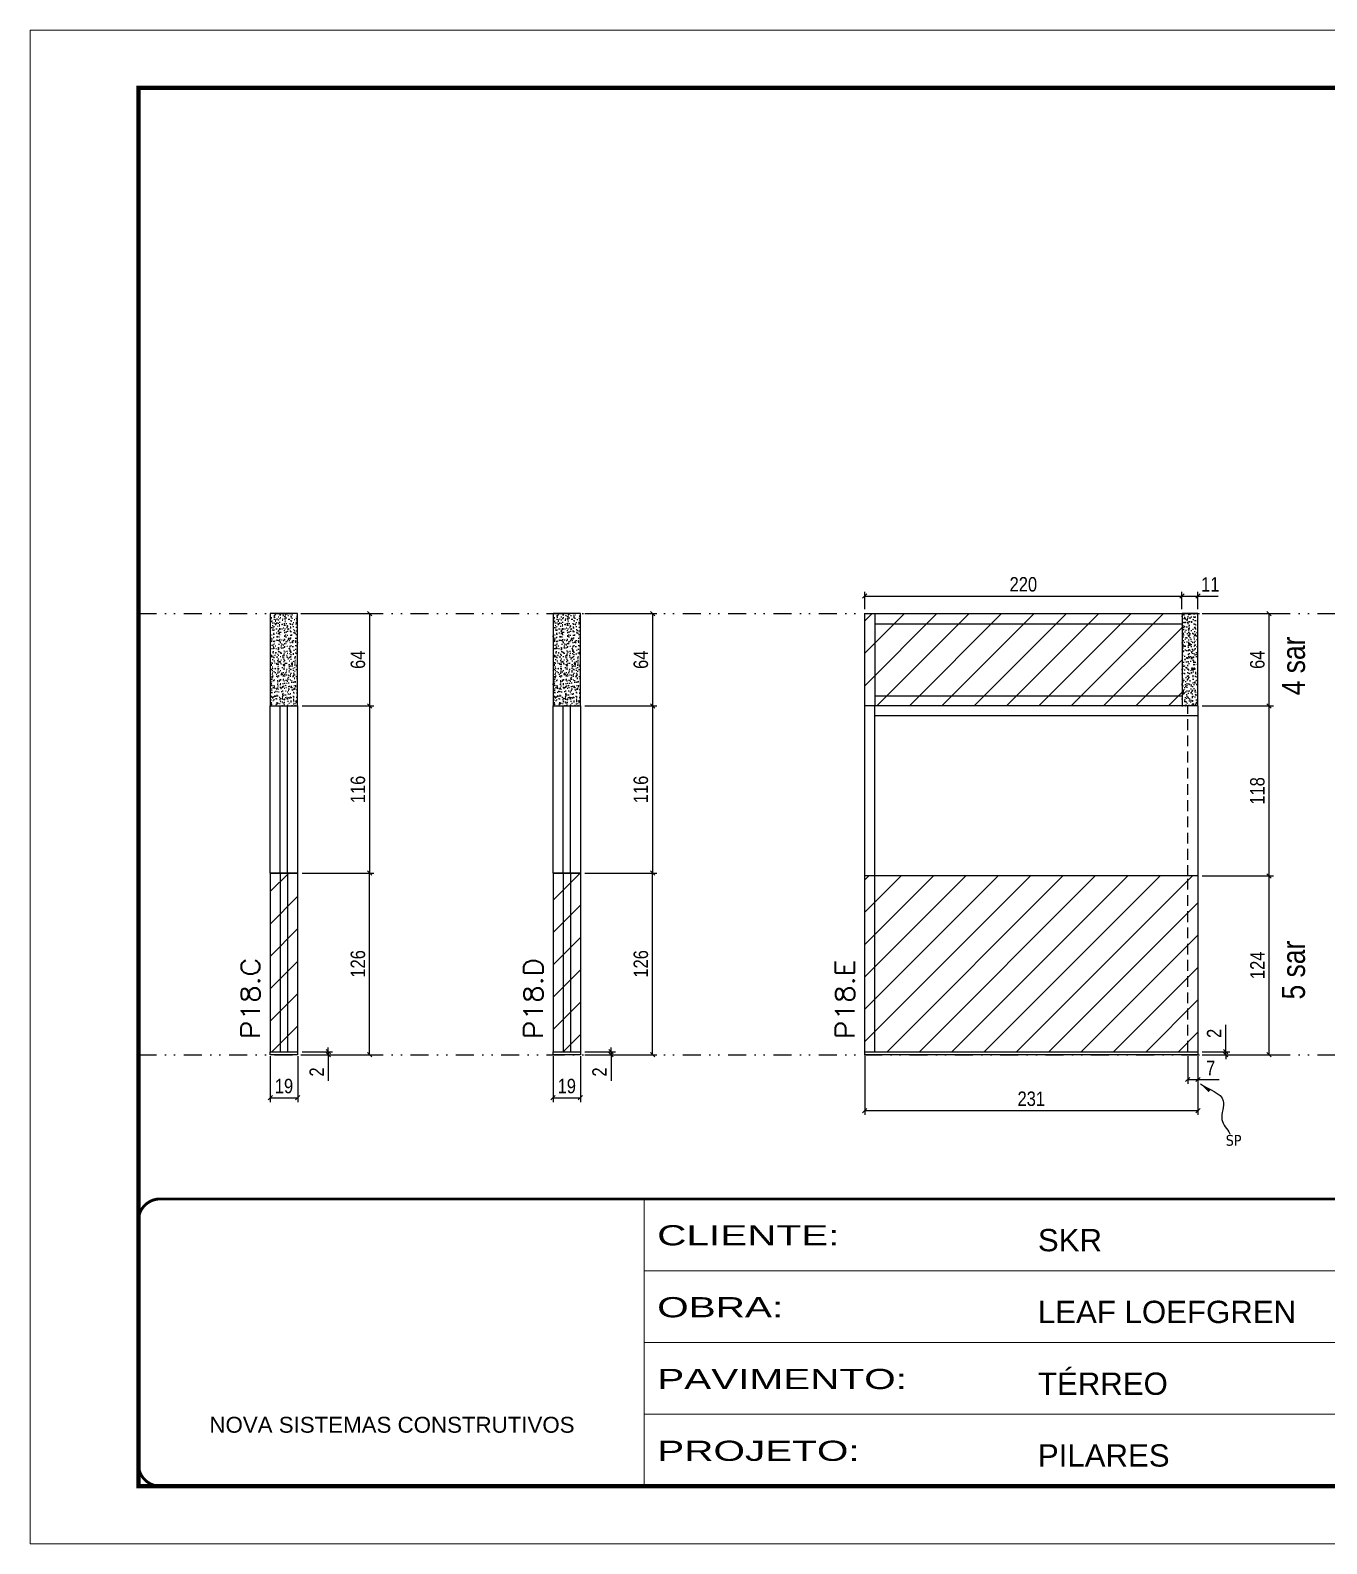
# Model space of a CAD drawing. Extents: x 14400 to 27878, y -21631 to 6985.
# Drawn here: x 19168 to 20067, y -3254 to -2204 of the extents above; entities that cross this region are included whole.
import ezdxf

# ---------------------------------------------------------------- set-up
doc = ezdxf.new("R2010")
doc.units = 0
for name, pattern in [('CONTINUO', [0]), ('DASHED', [0.75, 0.5, -0.25]), ('DIVIDE2', [0.625, 0.25, -0.125, 0, -0.125, 0, -0.125]), ('HIDDEN', [0.375, 0.25, -0.125])]:
    doc.linetypes.add(name, pattern=pattern)
for name, color, linetype in [('COTA', 241, 'Continuous'), ('NOMENCLATURA', 7, 'Continuous'), ('Nível', 160, 'Continuous'), ('Painéis', 200, 'Continuous'), ('SARR_2.2x7', 40, 'Continuous'), ('Sarrafo de Pressão', 42, 'HIDDEN'), ('texto', 7, 'Continuous')]:
    doc.layers.add(name, color=color, linetype=linetype)
for name, color, linetype, lineweight in [('Folhas', 255, 'Continuous', 9), ('Hachura', 251, 'Continuous', 9), ('SARRAFO DE PRESSAO', 251, 'DASHED', 9), ('Texto Seção', 7, 'Continuous', 15)]:
    doc.layers.add(name, color=color, linetype=linetype, lineweight=lineweight)
doc.styles.add('ARIAL', font='arial.ttf')
doc.styles.add('ARIAL_NARROW', font='ARIALN.TTF', dxfattribs={"height": 0.2})
doc.styles.add('COTA TECNICA', font='techl___.ttf', dxfattribs={"height": 10})
doc.styles.add('COTA TECNICA-50', font='techl___.ttf', dxfattribs={"height": 10})
doc.styles.add('REGUA-120', font='ROMANS.shx', dxfattribs={"height": 15})
doc.styles.get("Standard").update_dxf_attribs({"font": 'arial.ttf'})
doc.styles.add('Tecnologia', font='')
doc.styles.get('Tecnologia').set_extended_font_data('Forgotten Futurist')
doc.dimstyles.new('COTA PAINEL-50', dxfattribs={"dimtxt": 10, "dimasz": 3, "dimexe": 3, "dimexo": 3, "dimgap": 3, "dimtad": 1, "dimdec": 1, "dimzin": 12, "dimdsep": 46, "dimtxsty": 'COTA TECNICA-50', "dimblk1": 'OBLIQUE', "dimblk2": 'OBLIQUE', "dimsah": 1, "dimcen": 0.9, "dimclrd": 4, "dimclre": 4, "dimclrt": 240, "dimadec": 1, "dimazin": 3, "dimtfac": 1, "dimtdec": 1, "dimtmove": 0, "dimatfit": 3, "dimfxl": 1, "dimtolj": 1, "dimtzin": 12, "dimarcsym": 0})
doc.dimstyles.new('PAINEL', dxfattribs={"dimtxt": 10, "dimasz": 3, "dimexe": 3, "dimexo": 3, "dimgap": 3, "dimtad": 1, "dimdec": 1, "dimzin": 12, "dimdsep": 46, "dimtxsty": 'COTA TECNICA', "dimblk1": 'OBLIQUE', "dimblk2": 'OBLIQUE', "dimsah": 1, "dimcen": 0.9, "dimclrd": 4, "dimclre": 4, "dimclrt": 240, "dimadec": 1, "dimazin": 3, "dimtfac": 1, "dimtdec": 1, "dimtmove": 0, "dimatfit": 3, "dimfxl": 1, "dimtolj": 1, "dimtzin": 12, "dimarcsym": 0})
doc.dimstyles.get("Standard").update_dxf_attribs({"dimtxt": 0.18, "dimasz": 0.18, "dimexe": 0.18, "dimexo": 0.0625, "dimgap": 0.09, "dimtad": 0, "dimtih": 1, "dimtoh": 1, "dimdec": 4, "dimzin": 0, "dimdsep": 46, "dimtxsty": 'Standard', "dimcen": 0.09, "dimadec": 0, "dimazin": 0, "dimtfac": 1, "dimtdec": 4, "dimtofl": 0, "dimtmove": 0, "dimatfit": 3, "dimfxl": 1, "dimtolj": 1, "dimtzin": 0, "dimarcsym": 0})

# ---------------------------------------------------------------- blocks, each defined once
blk = doc.blocks.new('9999999999')
at = {"color": 30, "linetype": 'CONTINUO'}
for p, q in [((98564.6, 34230.2), (98564.6, 34429.4)), ((98564.6, 34379.6), (99584, 34379.6)), ((98564.6, 34329.8), (99488, 34329.8)), ((98564.6, 34280), (99488, 34280))]:
    blk.add_line(p, q, dxfattribs=at)
at = {"color": 30, "linetype": 'CONTINUO', "const_width": 2}
blk.add_lwpolyline([(99584, 34230.2), (99584, 34414.4, 0.414214), (99569, 34429.4), (98229, 34429.4, 0.414214), (98214, 34414.4), (98214, 34245.2, 0.414214), (98229, 34230.2), (99584, 34230.2)], format="xyb", dxfattribs=at)
at = {"layer": 'Folhas'}
blk.add_lwpolyline([(98139, 34190.2), (99624, 34190.2), (99624, 35240.2), (98139, 35240.2)], close=True, dxfattribs=at)
at = {"layer": 'Folhas', "color": 30, "const_width": 3}
blk.add_lwpolyline([(98214, 34230.2), (99584, 34230.2), (99584, 35200.2), (98214, 35200.2)], close=True, dxfattribs=at)
at = {"color": 7, "linetype": 'Continuous', "ltscale": 5, "style": 'ARIAL'}
for s, height, p in [('SKR', 15.48, (98837.7, 34393.1)), ('LEAF LOEFGREN', 15.483, (98837.7, 34343.3)), ('TÉRREO', 15.48, (98837.7, 34293.5)), ('NOVA SISTEMAS CONSTRUTIVOS', 11.059, (98263.2, 34267.2)), ('PILARES', 15.48, (98837.7, 34243.7))]:
    blk.add_text(s, height=height, dxfattribs=at).set_placement(p)
at = {"layer": 'Folhas', "color": 7, "style": 'Tecnologia', "width": 1.5}
for s, p in [('CLIENTE:', (98573.7, 34397.2)), ('OBRA:', (98573.7, 34347.3)), ('PAVIMENTO:', (98573.7, 34297.5)), ('PROJETO:', (98573.7, 34247.7))]:
    blk.add_text(s, height=14, dxfattribs=at).set_placement(p)
blk = doc.blocks.new('_Oblique')
at = {"color": 0, "linetype": 'ByBlock', "lineweight": -2}
blk.add_line((-0.5, -0.5), (0.5, 0.5), dxfattribs=at)
blk = doc.blocks.new('*D1240')
at = {"layer": 'COTA', "color": 4, "lineweight": -2, "transparency": 16777216}
for p, q in [((19747.1, -2915.6), (19747.1, -2956.4)), ((19978.1, -2915.6), (19978.1, -2956.4)), ((19747.1, -2953.4), (19978.1, -2953.4))]:
    blk.add_line(p, q, dxfattribs=at)
at = {"layer": 'Defpoints', "color": 0, "transparency": 16777216}
for p in [(19747.1, -2912.6), (19978.1, -2912.6), (19978.1, -2953.4)]:
    blk.add_point(p, dxfattribs=at)
at = {"layer": 'COTA', "color": 4, "lineweight": -2, "transparency": 16777216, "xscale": 3, "yscale": 3, "zscale": 3, "rotation": 180}
blk.add_blockref('_Oblique', (19747.1, -2953.4), dxfattribs=at)
at = {"layer": 'COTA', "color": 4, "lineweight": -2, "transparency": 16777216, "xscale": 3, "yscale": 3, "zscale": 3}
blk.add_blockref('_Oblique', (19978.1, -2953.4), dxfattribs=at)
at = {"layer": 'COTA', "color": 240, "transparency": 16777216, "insert": (19862.6, -2945.2), "char_height": 10, "attachment_point": 5, "style": 'COTA TECNICA'}
blk.add_mtext('\\A1;231', dxfattribs=at)
blk = doc.blocks.new('*D1241')
at = {"layer": 'COTA', "color": 4, "lineweight": -2, "transparency": 16777216}
for p, q in [((19971.1, -2915.6), (19971.1, -2934.8)), ((19978.1, -2917.6), (19978.1, -2934.8)), ((19971.1, -2931.8), (19978.1, -2931.8)), ((19978.1, -2931.8), (19992.9, -2931.8))]:
    blk.add_line(p, q, dxfattribs=at)
at = {"layer": 'Defpoints', "color": 0, "transparency": 16777216}
for p in [(19971.1, -2912.6), (19978.1, -2914.6), (19978.1, -2931.8)]:
    blk.add_point(p, dxfattribs=at)
at = {"layer": 'COTA', "color": 4, "lineweight": -2, "transparency": 16777216, "xscale": 3, "yscale": 3, "zscale": 3, "rotation": 180}
blk.add_blockref('_Oblique', (19971.1, -2931.8), dxfattribs=at)
at = {"layer": 'COTA', "color": 4, "lineweight": -2, "transparency": 16777216, "xscale": 3, "yscale": 3, "zscale": 3}
blk.add_blockref('_Oblique', (19978.1, -2931.8), dxfattribs=at)
at = {"layer": 'COTA', "color": 240, "transparency": 16777216, "insert": (19987, -2923.8), "char_height": 10, "attachment_point": 5, "style": 'COTA TECNICA-50'}
blk.add_mtext('\\A1;7', dxfattribs=at)
blk = doc.blocks.new('*D1242')
at = {"layer": 'COTA', "color": 4, "lineweight": -2, "transparency": 16777216}
for p, q in [((19997.4, -2912.6), (19997.4, -2893.8)), ((19981.1, -2912.6), (20000.4, -2912.6)), ((19981.1, -2914.6), (20000.4, -2914.6)), ((19997.4, -2914.6), (19997.4, -2912.6)), ((19997.4, -2914.6), (19997.4, -2917.6))]:
    blk.add_line(p, q, dxfattribs=at)
at = {"layer": 'Defpoints', "color": 0, "transparency": 16777216}
for p in [(19978.1, -2912.6), (19978.1, -2914.6), (19997.4, -2914.6)]:
    blk.add_point(p, dxfattribs=at)
at = {"layer": 'COTA', "color": 4, "lineweight": -2, "transparency": 16777216, "xscale": 3, "yscale": 3, "zscale": 3}
for p, rotation in [((19997.4, -2912.6), 270), ((19997.4, -2914.6), 90)]:
    blk.add_blockref('_Oblique', p, dxfattribs=dict(at, rotation=rotation))
at = {"layer": 'COTA', "color": 240, "transparency": 16777216, "insert": (19989.4, -2899.8), "char_height": 10, "attachment_point": 5, "rotation": 90, "style": 'COTA TECNICA-50'}
blk.add_mtext('\\A1;2', dxfattribs=at)
blk = doc.blocks.new('*D1262')
at = {"layer": 'COTA', "color": 4, "lineweight": -2, "transparency": 16777216}
for p, q in [((19981.1, -2790.6), (20030.5, -2790.6)), ((20027.5, -2914.6), (20027.5, -2790.6)), ((19981.1, -2914.6), (20030.5, -2914.6))]:
    blk.add_line(p, q, dxfattribs=at)
at = {"layer": 'Defpoints', "color": 0, "transparency": 16777216}
for p in [(19978.1, -2790.6), (20027.5, -2790.6), (19978.1, -2914.6)]:
    blk.add_point(p, dxfattribs=at)
at = {"layer": 'COTA', "color": 4, "lineweight": -2, "transparency": 16777216, "xscale": 3, "yscale": 3, "zscale": 3}
for p, rotation in [((20027.5, -2790.6), 90), ((20027.5, -2914.6), 270)]:
    blk.add_blockref('_Oblique', p, dxfattribs=dict(at, rotation=rotation))
at = {"layer": 'COTA', "color": 240, "transparency": 16777216, "insert": (20019.4, -2852.6), "char_height": 10, "attachment_point": 5, "rotation": 90, "style": 'COTA TECNICA'}
blk.add_mtext('\\A1;124', dxfattribs=at)
blk = doc.blocks.new('*D1243')
at = {"layer": 'COTA', "color": 4, "lineweight": -2, "transparency": 16777216}
for p, q in [((19531, -2915.6), (19531, -2947.5)), ((19550, -2915.6), (19550, -2947.5)), ((19531, -2944.5), (19550, -2944.5))]:
    blk.add_line(p, q, dxfattribs=at)
at = {"layer": 'Defpoints', "color": 0, "transparency": 16777216}
for p in [(19531, -2912.6), (19550, -2912.6), (19550, -2944.5)]:
    blk.add_point(p, dxfattribs=at)
at = {"layer": 'COTA', "color": 4, "lineweight": -2, "transparency": 16777216, "xscale": 3, "yscale": 3, "zscale": 3, "rotation": 180}
blk.add_blockref('_Oblique', (19531, -2944.5), dxfattribs=at)
at = {"layer": 'COTA', "color": 4, "lineweight": -2, "transparency": 16777216, "xscale": 3, "yscale": 3, "zscale": 3}
blk.add_blockref('_Oblique', (19550, -2944.5), dxfattribs=at)
at = {"layer": 'COTA', "color": 240, "transparency": 16777216, "insert": (19540.5, -2936.4), "char_height": 10, "attachment_point": 5, "style": 'COTA TECNICA'}
blk.add_mtext('\\A1;19', dxfattribs=at)
blk = doc.blocks.new('*D1244')
at = {"layer": 'COTA', "color": 4, "lineweight": -2, "transparency": 16777216}
for p, q in [((19553, -2912.6), (19574.2, -2912.6)), ((19553, -2914.6), (19574.2, -2914.6)), ((19571.2, -2912.6), (19571.2, -2909.6)), ((19571.2, -2912.6), (19571.2, -2914.6)), ((19571.2, -2914.6), (19571.2, -2932.7))]:
    blk.add_line(p, q, dxfattribs=at)
at = {"layer": 'Defpoints', "color": 0, "transparency": 16777216}
for p in [(19550, -2912.6), (19550, -2914.6), (19571.2, -2912.6)]:
    blk.add_point(p, dxfattribs=at)
at = {"layer": 'COTA', "color": 4, "lineweight": -2, "transparency": 16777216, "xscale": 3, "yscale": 3, "zscale": 3}
for p, rotation in [((19571.2, -2912.6), 270), ((19571.2, -2914.6), 90)]:
    blk.add_blockref('_Oblique', p, dxfattribs=dict(at, rotation=rotation))
at = {"layer": 'COTA', "color": 240, "transparency": 16777216, "insert": (19563.2, -2926.6), "char_height": 10, "attachment_point": 5, "rotation": 90, "style": 'COTA TECNICA-50'}
blk.add_mtext('\\A1;2', dxfattribs=at)
blk = doc.blocks.new('*D1263')
at = {"layer": 'COTA', "color": 4, "linetype": 'ByBlock', "lineweight": -2, "transparency": 16777216}
for p, q in [((19553, -2608.6), (19603, -2608.6)), ((19600, -2608.6), (19600, -2672.6)), ((19553, -2672.6), (19603, -2672.6))]:
    blk.add_line(p, q, dxfattribs=at)
at = {"layer": 'Defpoints', "color": 0, "linetype": 'ByBlock', "transparency": 16777216}
for p in [(19550, -2608.6), (19550, -2672.6), (19600, -2672.6)]:
    blk.add_point(p, dxfattribs=at)
at = {"layer": 'COTA', "color": 4, "linetype": 'ByBlock', "lineweight": -2, "transparency": 16777216, "xscale": 3, "yscale": 3, "zscale": 3}
for p, rotation in [((19600, -2608.6), 90), ((19600, -2672.6), 270)]:
    blk.add_blockref('_Oblique', p, dxfattribs=dict(at, rotation=rotation))
at = {"layer": 'COTA', "color": 240, "linetype": 'ByBlock', "transparency": 16777216, "insert": (19591.9, -2640.6), "char_height": 10, "attachment_point": 5, "rotation": 90, "style": 'COTA TECNICA'}
blk.add_mtext('\\A1;64', dxfattribs=at)
blk = doc.blocks.new('*D1245')
at = {"layer": 'COTA', "color": 4, "lineweight": -2, "transparency": 16777216}
for p, q in [((19553, -2788.6), (19603, -2788.6)), ((19600, -2914.6), (19600, -2788.6)), ((19553, -2914.6), (19603, -2914.6))]:
    blk.add_line(p, q, dxfattribs=at)
at = {"layer": 'Defpoints', "color": 0, "transparency": 16777216}
for p in [(19550, -2788.6), (19600, -2788.6), (19550, -2914.6)]:
    blk.add_point(p, dxfattribs=at)
at = {"layer": 'COTA', "color": 4, "lineweight": -2, "transparency": 16777216, "xscale": 3, "yscale": 3, "zscale": 3}
for p, rotation in [((19600, -2788.6), 90), ((19600, -2914.6), 270)]:
    blk.add_blockref('_Oblique', p, dxfattribs=dict(at, rotation=rotation))
at = {"layer": 'COTA', "color": 240, "transparency": 16777216, "insert": (19591.9, -2851.6), "char_height": 10, "attachment_point": 5, "rotation": 90, "style": 'COTA TECNICA-50'}
blk.add_mtext('\\A1;126', dxfattribs=at)
blk = doc.blocks.new('*D1246')
at = {"layer": 'COTA', "color": 4, "lineweight": -2, "transparency": 16777216}
for p, q in [((19334.9, -2915.6), (19334.9, -2947.5)), ((19353.9, -2915.6), (19353.9, -2947.5)), ((19334.9, -2944.5), (19353.9, -2944.5))]:
    blk.add_line(p, q, dxfattribs=at)
at = {"layer": 'Defpoints', "color": 0, "transparency": 16777216}
for p in [(19334.9, -2912.6), (19353.9, -2912.6), (19353.9, -2944.5)]:
    blk.add_point(p, dxfattribs=at)
at = {"layer": 'COTA', "color": 4, "lineweight": -2, "transparency": 16777216, "xscale": 3, "yscale": 3, "zscale": 3, "rotation": 180}
blk.add_blockref('_Oblique', (19334.9, -2944.5), dxfattribs=at)
at = {"layer": 'COTA', "color": 4, "lineweight": -2, "transparency": 16777216, "xscale": 3, "yscale": 3, "zscale": 3}
blk.add_blockref('_Oblique', (19353.9, -2944.5), dxfattribs=at)
at = {"layer": 'COTA', "color": 240, "transparency": 16777216, "insert": (19344.4, -2936.4), "char_height": 10, "attachment_point": 5, "style": 'COTA TECNICA'}
blk.add_mtext('\\A1;19', dxfattribs=at)
blk = doc.blocks.new('*D1247')
at = {"layer": 'COTA', "color": 4, "lineweight": -2, "transparency": 16777216}
for p, q in [((19356.9, -2912.6), (19378.1, -2912.6)), ((19356.9, -2914.6), (19378.1, -2914.6)), ((19375.1, -2912.6), (19375.1, -2909.6)), ((19375.1, -2912.6), (19375.1, -2914.6)), ((19375.1, -2914.6), (19375.1, -2932.7))]:
    blk.add_line(p, q, dxfattribs=at)
at = {"layer": 'Defpoints', "color": 0, "transparency": 16777216}
for p in [(19353.9, -2912.6), (19353.9, -2914.6), (19375.1, -2912.6)]:
    blk.add_point(p, dxfattribs=at)
at = {"layer": 'COTA', "color": 4, "lineweight": -2, "transparency": 16777216, "xscale": 3, "yscale": 3, "zscale": 3}
for p, rotation in [((19375.1, -2912.6), 270), ((19375.1, -2914.6), 90)]:
    blk.add_blockref('_Oblique', p, dxfattribs=dict(at, rotation=rotation))
at = {"layer": 'COTA', "color": 240, "transparency": 16777216, "insert": (19367.1, -2926.6), "char_height": 10, "attachment_point": 5, "rotation": 90, "style": 'COTA TECNICA-50'}
blk.add_mtext('\\A1;2', dxfattribs=at)
blk = doc.blocks.new('*D1248')
at = {"layer": 'COTA', "color": 4, "lineweight": -2, "transparency": 16777216}
for p, q in [((19356.9, -2788.6), (19406.8, -2788.6)), ((19403.8, -2914.6), (19403.8, -2788.6)), ((19356.9, -2914.6), (19406.8, -2914.6))]:
    blk.add_line(p, q, dxfattribs=at)
at = {"layer": 'Defpoints', "color": 0, "transparency": 16777216}
for p in [(19353.9, -2788.6), (19403.8, -2788.6), (19353.9, -2914.6)]:
    blk.add_point(p, dxfattribs=at)
at = {"layer": 'COTA', "color": 4, "lineweight": -2, "transparency": 16777216, "xscale": 3, "yscale": 3, "zscale": 3}
for p, rotation in [((19403.8, -2788.6), 90), ((19403.8, -2914.6), 270)]:
    blk.add_blockref('_Oblique', p, dxfattribs=dict(at, rotation=rotation))
at = {"layer": 'COTA', "color": 240, "transparency": 16777216, "insert": (19395.7, -2851.6), "char_height": 10, "attachment_point": 5, "rotation": 90, "style": 'COTA TECNICA-50'}
blk.add_mtext('\\A1;126', dxfattribs=at)
blk = doc.blocks.new('*D2111')
at = {"layer": 'COTA', "color": 4, "linetype": 'ByBlock', "lineweight": -2, "transparency": 16777216}
for p, q in [((19356.9, -2608.6), (19406.8, -2608.6)), ((19403.8, -2608.6), (19403.8, -2672.6)), ((19356.9, -2672.6), (19406.8, -2672.6))]:
    blk.add_line(p, q, dxfattribs=at)
at = {"layer": 'Defpoints', "color": 0, "linetype": 'ByBlock', "transparency": 16777216}
for p in [(19353.9, -2608.6), (19353.9, -2672.6), (19403.8, -2672.6)]:
    blk.add_point(p, dxfattribs=at)
at = {"layer": 'COTA', "color": 4, "linetype": 'ByBlock', "lineweight": -2, "transparency": 16777216, "xscale": 3, "yscale": 3, "zscale": 3}
for p, rotation in [((19403.8, -2608.6), 90), ((19403.8, -2672.6), 270)]:
    blk.add_blockref('_Oblique', p, dxfattribs=dict(at, rotation=rotation))
at = {"layer": 'COTA', "color": 240, "linetype": 'ByBlock', "transparency": 16777216, "insert": (19395.7, -2640.6), "char_height": 10, "attachment_point": 5, "rotation": 90, "style": 'COTA TECNICA'}
blk.add_mtext('\\A1;64', dxfattribs=at)
blk = doc.blocks.new('*D2112')
at = {"layer": 'COTA', "color": 4, "lineweight": -2, "transparency": 16777216}
for p, q in [((19981.1, -2608.6), (20030.5, -2608.6)), ((20027.5, -2672.6), (20027.5, -2608.6)), ((19981.1, -2672.6), (20030.5, -2672.6))]:
    blk.add_line(p, q, dxfattribs=at)
at = {"layer": 'Defpoints', "color": 0, "transparency": 16777216}
for p in [(19978.1, -2608.6), (20027.5, -2608.6), (19978.1, -2672.6)]:
    blk.add_point(p, dxfattribs=at)
at = {"layer": 'COTA', "color": 4, "lineweight": -2, "transparency": 16777216, "xscale": 3, "yscale": 3, "zscale": 3}
for p, rotation in [((20027.5, -2608.6), 90), ((20027.5, -2672.6), 270)]:
    blk.add_blockref('_Oblique', p, dxfattribs=dict(at, rotation=rotation))
at = {"layer": 'COTA', "color": 240, "transparency": 16777216, "insert": (20019.4, -2640.6), "char_height": 10, "attachment_point": 5, "rotation": 90, "style": 'COTA TECNICA'}
blk.add_mtext('\\A1;64', dxfattribs=at)
blk = doc.blocks.new('*D2113')
at = {"layer": 'COTA', "color": 4, "lineweight": -2, "transparency": 16777216}
for p, q in [((19747.1, -2605.6), (19747.1, -2593.4)), ((19967.1, -2605.6), (19967.1, -2593.4)), ((19747.1, -2596.4), (19967.1, -2596.4))]:
    blk.add_line(p, q, dxfattribs=at)
at = {"layer": 'Defpoints', "color": 0, "transparency": 16777216}
for p in [(19967.1, -2596.4), (19747.1, -2608.6), (19967.1, -2608.6)]:
    blk.add_point(p, dxfattribs=at)
at = {"layer": 'COTA', "color": 4, "lineweight": -2, "transparency": 16777216, "xscale": 3, "yscale": 3, "zscale": 3, "rotation": 180}
blk.add_blockref('_Oblique', (19747.1, -2596.4), dxfattribs=at)
at = {"layer": 'COTA', "color": 4, "lineweight": -2, "transparency": 16777216, "xscale": 3, "yscale": 3, "zscale": 3}
blk.add_blockref('_Oblique', (19967.1, -2596.4), dxfattribs=at)
at = {"layer": 'COTA', "color": 240, "transparency": 16777216, "insert": (19857.1, -2588.3), "char_height": 10, "attachment_point": 5, "style": 'COTA TECNICA'}
blk.add_mtext('\\A1;220', dxfattribs=at)
blk = doc.blocks.new('*D2114')
at = {"layer": 'COTA', "color": 4, "lineweight": -2, "transparency": 16777216}
for p, q in [((19967.1, -2605.6), (19967.1, -2593.4)), ((19978.1, -2605.6), (19978.1, -2593.4)), ((19967.1, -2596.4), (19978.1, -2596.4)), ((19978.1, -2596.4), (19992.2, -2596.4))]:
    blk.add_line(p, q, dxfattribs=at)
at = {"layer": 'Defpoints', "color": 0, "transparency": 16777216}
for p in [(19978.1, -2596.4), (19967.1, -2608.6), (19978.1, -2608.6)]:
    blk.add_point(p, dxfattribs=at)
at = {"layer": 'COTA', "color": 4, "lineweight": -2, "transparency": 16777216, "xscale": 3, "yscale": 3, "zscale": 3, "rotation": 180}
blk.add_blockref('_Oblique', (19967.1, -2596.4), dxfattribs=at)
at = {"layer": 'COTA', "color": 4, "lineweight": -2, "transparency": 16777216, "xscale": 3, "yscale": 3, "zscale": 3}
blk.add_blockref('_Oblique', (19978.1, -2596.4), dxfattribs=at)
at = {"layer": 'COTA', "color": 240, "transparency": 16777216, "insert": (19986.7, -2588.3), "char_height": 10, "attachment_point": 5, "style": 'COTA TECNICA'}
blk.add_mtext('\\A1;11', dxfattribs=at)
blk = doc.blocks.new('*D2238')
at = {"layer": 'COTA', "color": 4, "lineweight": -2, "transparency": 16777216}
for p, q in [((19356.9, -2672.6), (19406.8, -2672.6)), ((19403.8, -2672.6), (19403.8, -2788.6)), ((19356.9, -2788.6), (19406.8, -2788.6))]:
    blk.add_line(p, q, dxfattribs=at)
at = {"layer": 'Defpoints', "color": 0, "transparency": 16777216}
for p in [(19353.9, -2672.6), (19353.9, -2788.6), (19403.8, -2788.6)]:
    blk.add_point(p, dxfattribs=at)
at = {"layer": 'COTA', "color": 4, "lineweight": -2, "transparency": 16777216, "xscale": 3, "yscale": 3, "zscale": 3}
for p, rotation in [((19403.8, -2672.6), 90), ((19403.8, -2788.6), 270)]:
    blk.add_blockref('_Oblique', p, dxfattribs=dict(at, rotation=rotation))
at = {"layer": 'COTA', "color": 240, "transparency": 16777216, "insert": (19395.7, -2730.6), "char_height": 10, "attachment_point": 5, "rotation": 90, "style": 'COTA TECNICA'}
blk.add_mtext('\\A1;116', dxfattribs=at)
blk = doc.blocks.new('*D2239')
at = {"layer": 'COTA', "color": 4, "lineweight": -2, "transparency": 16777216}
for p, q in [((19553, -2672.6), (19603, -2672.6)), ((19600, -2672.6), (19600, -2788.6)), ((19553, -2788.6), (19603, -2788.6))]:
    blk.add_line(p, q, dxfattribs=at)
at = {"layer": 'Defpoints', "color": 0, "transparency": 16777216}
for p in [(19550, -2672.6), (19550, -2788.6), (19600, -2788.6)]:
    blk.add_point(p, dxfattribs=at)
at = {"layer": 'COTA', "color": 4, "lineweight": -2, "transparency": 16777216, "xscale": 3, "yscale": 3, "zscale": 3}
for p, rotation in [((19600, -2672.6), 90), ((19600, -2788.6), 270)]:
    blk.add_blockref('_Oblique', p, dxfattribs=dict(at, rotation=rotation))
at = {"layer": 'COTA', "color": 240, "transparency": 16777216, "insert": (19591.9, -2730.6), "char_height": 10, "attachment_point": 5, "rotation": 90, "style": 'COTA TECNICA'}
blk.add_mtext('\\A1;116', dxfattribs=at)
blk = doc.blocks.new('*D2240')
at = {"layer": 'COTA', "color": 4, "lineweight": -2, "transparency": 16777216}
for p, q in [((19981.1, -2672.6), (20030.5, -2672.6)), ((20027.5, -2790.6), (20027.5, -2672.6)), ((19981.1, -2790.6), (20030.5, -2790.6))]:
    blk.add_line(p, q, dxfattribs=at)
at = {"layer": 'Defpoints', "color": 0, "transparency": 16777216}
for p in [(19978.1, -2672.6), (20027.5, -2672.6), (19978.1, -2790.6)]:
    blk.add_point(p, dxfattribs=at)
at = {"layer": 'COTA', "color": 4, "lineweight": -2, "transparency": 16777216, "xscale": 3, "yscale": 3, "zscale": 3}
for p, rotation in [((20027.5, -2672.6), 90), ((20027.5, -2790.6), 270)]:
    blk.add_blockref('_Oblique', p, dxfattribs=dict(at, rotation=rotation))
at = {"layer": 'COTA', "color": 240, "transparency": 16777216, "insert": (20019.4, -2731.6), "char_height": 10, "attachment_point": 5, "rotation": 90, "style": 'COTA TECNICA'}
blk.add_mtext('\\A1;118', dxfattribs=at)

msp = doc.modelspace()

# ---------------------------------------------------------------- hatches: boundary and pattern name
at = {"layer": 'COTA'}
h = msp.add_hatch(dxfattribs=at)
h.set_pattern_fill('AR-CONC', color=256, scale=0.03)
h.set_pattern_definition([(50, (3651.993, -6921.4506), (5.4655401, -0.4781726), [0.5715, -6.2865]), (355, (3651.993, -6921.4506), (-1.0573026, 5.7317054), [0.4572, -5.0292175]), (100.451445, (3652.4483, -6921.4905), (4.4082374, 5.2535326), [0.4857003, -5.3427073]), (46.1842, (3651.993, -6919.9266), (8.1323712, -1.2612698), [0.85725, -9.42975]), (96.63556, (3652.6706, -6920.032), (7.122124, 7.4227837), [0.7285507, -8.0140682]), (351.18415, (3651.993, -6919.927), (7.122124, 7.4227837), [0.685799, -7.543792]), (21, (3652.755, -6920.3076), (4.5484317, -3.067956), [0.5715, -6.2865]), (326, (3652.755, -6920.3076), (1.8540609, 5.525639), [0.4572, -5.0292]), (71.451445, (3653.134, -6920.5633), (6.4024926, 2.457683), [0.4857003, -5.3426981]), (37.5, (3651.9929, -6921.4506), (0.0926581, 2.53665117), [0, -4.96824, 0, -5.1054, 0, -5.04825]), (7.5, (3651.993, -6921.4506), (2.00458988, 3.00541724), [0, -2.91084, 0, -4.85394, 0, -1.92405]), (327.5, (3650.2936, -6921.4506), (4.06771786, -0.17186232), [0, -1.905, 0, -5.9436, 0, -7.8867]), (317.5, (3649.5316, -6921.4506), (4.44387544, 0.7627947), [0, -2.4765, 0, -3.94716, 0, -5.6007])])
h.paths.add_polyline_path([(19353.86, -2608.59), (19334.86, -2608.59), (19334.86, -2672.61), (19353.86, -2672.61)])
h = msp.add_hatch(dxfattribs=at)
h.set_pattern_fill('AR-CONC', color=256, scale=0.03)
h.set_pattern_definition([(50, (3848.1687, -6921.4506), (5.4655401, -0.4781726), [0.5715, -6.2865]), (355, (3848.1687, -6921.4506), (-1.0573026, 5.7317054), [0.4572, -5.0292175]), (100.451445, (3848.624, -6921.4905), (4.4082374, 5.2535326), [0.4857003, -5.3427073]), (46.1842, (3848.169, -6919.9266), (8.1323712, -1.2612698), [0.85725, -9.42975]), (96.63556, (3848.846, -6920.032), (7.122124, 7.4227837), [0.7285507, -8.0140682]), (351.18415, (3848.169, -6919.927), (7.122124, 7.4227837), [0.685799, -7.543792]), (21, (3848.9307, -6920.3076), (4.5484317, -3.067956), [0.5715, -6.2865]), (326, (3848.9307, -6920.3076), (1.8540609, 5.525639), [0.4572, -5.0292]), (71.451445, (3849.3097, -6920.5633), (6.4024926, 2.457683), [0.4857003, -5.3426981]), (37.5, (3848.1687, -6921.4506), (0.0926581, 2.53665117), [0, -4.96824, 0, -5.1054, 0, -5.04825]), (7.5, (3848.1687, -6921.4506), (2.00458988, 3.00541724), [0, -2.91084, 0, -4.85394, 0, -1.92405]), (327.5, (3846.4694, -6921.4506), (4.06771786, -0.17186232), [0, -1.905, 0, -5.9436, 0, -7.8867]), (317.5, (3845.7074, -6921.4506), (4.44387544, 0.7627947), [0, -2.4765, 0, -3.94716, 0, -5.6007])])
h.paths.add_polyline_path([(19550.03, -2608.59), (19531.03, -2608.59), (19531.03, -2672.61), (19550.03, -2672.61)])
h = msp.add_hatch(dxfattribs=at)
h.set_pattern_fill('AR-CONC', color=256, scale=0.03)
h.set_pattern_definition([(50, (0, 116), (5.4655401, -0.4781726), [0.5715, -6.2865]), (355, (0, 116), (-1.0573026, 5.7317054), [0.4572, -5.0292175]), (100.451445, (0.4555, 115.96), (4.4082374, 5.2535326), [0.4857003, -5.3427073]), (46.1842, (0, 117.524), (8.1323712, -1.2612698), [0.85725, -9.42975]), (96.635558, (0.678, 117.419), (7.122124, 7.4227837), [0.7285507, -8.0140682]), (351.18415, (0, 117.524), (7.122124, 7.4227837), [0.685799, -7.543792]), (21, (0.762, 117.143), (4.5484317, -3.0679559), [0.5715, -6.2865]), (326, (0.762, 117.143), (1.8540609, 5.525639), [0.4572, -5.0292]), (71.451445, (1.141, 116.8873), (6.4024926, 2.457683), [0.4857003, -5.3426981]), (37.5, (0, 116), (0.0926581, 2.53665117), [0, -4.96824, 0, -5.1054, 0, -5.04825]), (7.5, (0, 116), (2.00458988, 3.00541724), [0, -2.91084, 0, -4.85394, 0, -1.92405]), (327.5, (-1.6993, 116), (4.06771786, -0.17186232), [0, -1.905, 0, -5.9436, 0, -7.8867]), (317.5, (-2.4613, 116), (4.44387544, 0.7627947), [0, -2.4765, 0, -3.94716, 0, -5.6007])])
h.paths.add_polyline_path([(19978.15, -2608.59), (19967.15, -2608.59), (19967.15, -2672.59), (19978.15, -2672.59)])
at = {"layer": 'Hachura'}
h = msp.add_hatch(dxfattribs=at)
h.set_pattern_fill('ANSI31', color=256, scale=5)
h.paths.add_polyline_path([(19353.86, -2788.61), (19334.86, -2788.61), (19334.86, -2912.59), (19353.86, -2912.59)])
h.paths.add_polyline_path([(19550.03, -2788.61), (19531.03, -2788.61), (19531.03, -2912.59), (19550.03, -2912.59)])
h.paths.add_polyline_path([(19978.15, -2790.59), (19747.15, -2790.59), (19747.15, -2912.59), (19978.15, -2912.59)])
h.paths.add_polyline_path([(19967.15, -2608.59), (19747.15, -2608.59), (19747.15, -2672.59), (19967.15, -2672.59)])
h.paths.add_polyline_path([(20317.88, -2620.59), (20206.88, -2620.59), (20206.88, -2672.59), (20317.88, -2672.59)])
h.paths.add_polyline_path([(20422.88, -2620.59), (20317.88, -2620.59), (20317.88, -2672.59), (20422.88, -2672.59)])
h.paths.add_polyline_path([(20456.88, -2790.59), (20317.88, -2790.59), (20317.88, -2912.59), (20456.88, -2912.59)])
h.paths.add_polyline_path([(20317.88, -2790.59), (20195.88, -2790.59), (20195.88, -2912.59), (20317.88, -2912.59)])

# ---------------------------------------------------------------- linework, layer by layer
at = {"layer": 'COTA'}
for p, q in [((19978.15, -2608.59), (19967.15, -2608.59)), ((19978.15, -2672.59), (19978.15, -2608.59))]:
    msp.add_line(p, q, dxfattribs=at)
at = {"layer": 'COTA', "linetype": 'ByBlock'}
for points in [[(19334.86, -2672.61), (19353.86, -2672.61), (19353.86, -2608.59), (19334.86, -2608.59)], [(19531.03, -2672.61), (19550.03, -2672.61), (19550.03, -2608.59), (19531.03, -2608.59)]]:
    msp.add_lwpolyline(points, close=True, dxfattribs=at)
at = {"layer": 'Nível', "color": 4, "linetype": 'DIVIDE2', "ltscale": 50}
for p, q in [((19243.47, -2608.59), (20613.47, -2608.59)), ((19243.47, -2914.59), (20613.47, -2914.59))]:
    msp.add_line(p, q, dxfattribs=at)
at = {"layer": 'Painéis'}
for p, q in [((19747.15, -2912.59), (19747.15, -2608.59)), ((19747.15, -2608.59), (19967.15, -2608.59)), ((19967.15, -2608.59), (19967.15, -2672.59)), ((19978.15, -2672.59), (19747.15, -2672.59)), ((19978.15, -2672.59), (19978.15, -2912.59)), ((19334.86, -2788.61), (19334.86, -2912.59)), ((19334.86, -2788.61), (19353.86, -2788.61)), ((19334.86, -2788.61), (19353.86, -2788.61)), ((19334.86, -2788.61), (19334.86, -2788.61)), ((19353.86, -2788.61), (19353.86, -2912.59)), ((19353.86, -2788.61), (19353.86, -2788.61)), ((19531.03, -2788.61), (19531.03, -2912.59)), ((19531.03, -2788.61), (19550.03, -2788.61)), ((19550.03, -2788.61), (19531.03, -2788.61)), ((19550.03, -2788.61), (19550.03, -2912.59)), ((19978.15, -2790.59), (19747.15, -2790.59)), ((19334.86, -2912.59), (19353.86, -2912.59)), ((19334.86, -2912.59), (19353.86, -2912.59)), ((19334.86, -2914.59), (19334.86, -2912.59)), ((19353.86, -2914.59), (19334.86, -2914.59)), ((19353.86, -2912.59), (19353.86, -2914.59)), ((19531.03, -2912.59), (19550.03, -2912.59)), ((19531.03, -2912.59), (19550.03, -2912.59)), ((19531.03, -2914.59), (19531.03, -2912.59)), ((19550.03, -2914.59), (19531.03, -2914.59)), ((19550.03, -2912.59), (19550.03, -2914.59))]:
    msp.add_line(p, q, dxfattribs=at)
for points in [[(19334.86, -2672.61), (19353.86, -2672.61), (19353.86, -2788.61), (19334.86, -2788.61)], [(19531.03, -2672.61), (19550.03, -2672.61), (19550.03, -2788.61), (19531.03, -2788.61)], [(19747.15, -2912.59), (19978.15, -2912.59), (19978.15, -2914.59), (19747.15, -2914.59)]]:
    msp.add_lwpolyline(points, close=True, dxfattribs=at)
at = {"layer": 'SARR_2.2x7'}
for p, q in [((19754.15, -2608.59), (19754.15, -2672.59)), ((19754.15, -2615.59), (19967.15, -2615.59)), ((19754.15, -2665.59), (19967.15, -2665.59)), ((19341.86, -2788.61), (19341.86, -2672.61)), ((19346.86, -2788.61), (19346.86, -2672.61)), ((19538.03, -2788.61), (19538.03, -2672.61)), ((19543.03, -2788.61), (19543.03, -2672.61)), ((19754.15, -2790.59), (19754.15, -2672.59)), ((19978.15, -2679.59), (19754.15, -2679.59)), ((19341.86, -2788.61), (19341.86, -2912.59)), ((19341.86, -2788.61), (19341.86, -2788.61)), ((19346.86, -2788.61), (19346.86, -2912.59)), ((19346.86, -2788.61), (19346.86, -2788.61)), ((19538.03, -2788.61), (19538.03, -2912.59)), ((19543.03, -2788.61), (19543.03, -2912.59)), ((19754.15, -2912.59), (19754.15, -2790.59))]:
    msp.add_line(p, q, dxfattribs=at)
at = {"layer": 'Sarrafo de Pressão', "ltscale": 30}
for p, q in [((19971.15, -2790.59), (19971.15, -2672.59)), ((19971.15, -2912.59), (19971.15, -2790.59))]:
    msp.add_line(p, q, dxfattribs=at)

# ---------------------------------------------------------------- block references
at = {"layer": 'SARRAFO DE PRESSAO', "color": 6, "linetype": 'ByBlock'}
msp.add_blockref('9999999999', (-78970.51, -37444.08), dxfattribs=at)

# ---------------------------------------------------------------- texts
at = {"layer": 'NOMENCLATURA', "style": 'ARIAL_NARROW'}
for s, p in [('4 sar', (20052.39, -2665.27)), ('5 sar', (20052.39, -2876.27))]:
    msp.add_text(s, height=16, rotation=90, dxfattribs=at).set_placement(p)
at = {"layer": 'texto', "color": 0, "insert": (20002.92, -2974.08), "char_height": 7.5, "attachment_point": 5}
msp.add_mtext('{\\fTahoma|b0|i0|c0|p34;\\C4;SP}', dxfattribs=at)
at = {"layer": 'Texto Seção', "style": 'REGUA-120', "width": 1.1}
for s, p in [('P18.C', (19327.61, -2903.83)), ('P18.D', (19523.78, -2903.83)), ('P18.E', (19739.9, -2903.83))]:
    msp.add_text(s, height=13, rotation=90, dxfattribs=at).set_placement(p)

# ---------------------------------------------------------------- dimensions: what is measured, and where the dimension line sits
at = {"layer": 'COTA'}
for base, p1, p2, dimstyle, picture, middle in [((19967.15, -2596.4), (19747.15, -2608.59), (19967.15, -2608.59), 'PAINEL', '*D2113', (19857.15, -2588.29)), ((19978.15, -2596.4), (19967.15, -2608.59), (19978.15, -2608.59), 'PAINEL', '*D2114', (19986.69, -2588.34)), ((19978.15, -2931.83), (19971.15, -2912.59), (19978.15, -2914.59), 'COTA PAINEL-50', '*D1241', (19987.01, -2923.76))]:
    dim = msp.add_linear_dim(base=base, p1=p1, p2=p2, dimstyle=dimstyle, dxfattribs=at)
    dim.commit()
    dim.dimension.update_dxf_attribs({"geometry": picture, "text_midpoint": middle})
at = {"layer": 'COTA', "linetype": 'ByBlock'}
for base, p1, p2, picture, middle in [((19403.85, -2672.61), (19353.86, -2608.59), (19353.86, -2672.61), '*D2111', (19395.74, -2640.6)), ((19600.02, -2672.61), (19550.03, -2608.59), (19550.03, -2672.61), '*D1263', (19591.92, -2640.6))]:
    dim = msp.add_linear_dim(base=base, p1=p1, p2=p2, angle=90, dimstyle='PAINEL', dxfattribs=at)
    dim.commit()
    dim.dimension.update_dxf_attribs({"geometry": picture, "text_midpoint": middle})
at = {"layer": 'COTA'}
for base, p1, p2, dimstyle, picture, middle in [((20027.51, -2608.59), (19978.15, -2672.59), (19978.15, -2608.59), 'PAINEL', '*D2112', (20019.41, -2640.59)), ((19403.85, -2788.61), (19353.86, -2672.61), (19353.86, -2788.61), 'PAINEL', '*D2238', (19395.74, -2730.61)), ((19600.02, -2788.61), (19550.03, -2672.61), (19550.03, -2788.61), 'PAINEL', '*D2239', (19591.92, -2730.61)), ((20027.51, -2672.59), (19978.15, -2790.59), (19978.15, -2672.59), 'PAINEL', '*D2240', (20019.42, -2731.59)), ((19403.85, -2788.61), (19353.86, -2914.59), (19353.86, -2788.61), 'COTA PAINEL-50', '*D1248', (19395.74, -2851.6)), ((19600.02, -2788.61), (19550.03, -2914.59), (19550.03, -2788.61), 'COTA PAINEL-50', '*D1245', (19591.92, -2851.6)), ((20027.51, -2790.59), (19978.15, -2914.59), (19978.15, -2790.59), 'PAINEL', '*D1262', (20019.44, -2852.59))]:
    dim = msp.add_linear_dim(base=base, p1=p1, p2=p2, angle=90, dimstyle=dimstyle, dxfattribs=at)
    dim.commit()
    dim.dimension.update_dxf_attribs({"geometry": picture, "text_midpoint": middle})
for base, p1, p2, picture, middle in [((19997.41, -2914.59), (19978.15, -2912.59), (19978.15, -2914.59), '*D1242', (19997.41, -2899.84)), ((19375.05, -2912.59), (19353.86, -2914.59), (19353.86, -2912.59), '*D1247', (19375.05, -2926.65)), ((19571.23, -2912.59), (19550.03, -2914.59), (19550.03, -2912.59), '*D1244', (19571.23, -2926.65))]:
    dim = msp.add_linear_dim(base=base, p1=p1, p2=p2, angle=90, dimstyle='COTA PAINEL-50', dxfattribs=at)
    dim.commit()
    dim.dimension.update_dxf_attribs({"geometry": picture, "text_midpoint": middle, "dimtype": 160})
for base, p1, p2, picture, middle in [((19353.86, -2944.48), (19334.86, -2912.59), (19353.86, -2912.59), '*D1246', (19344.36, -2936.4)), ((19550.03, -2944.48), (19531.03, -2912.59), (19550.03, -2912.59), '*D1243', (19540.53, -2936.4)), ((19978.15, -2953.41), (19747.15, -2912.59), (19978.15, -2912.59), '*D1240', (19862.65, -2945.19))]:
    dim = msp.add_linear_dim(base=base, p1=p1, p2=p2, dimstyle='PAINEL', override={"dimarcsym": 2}, dxfattribs=at)
    dim.commit()
    dim.dimension.update_dxf_attribs({"geometry": picture, "text_midpoint": middle})

# ---------------------------------------------------------------- leaders
at = {"layer": 'COTA', "path_type": 1}
msp.add_leader([(19979.98, -2934.77), (19995.76, -2946.61), (19994.84, -2959.61), (20000.39, -2969.39)], dimstyle='Standard', override={"dimasz": 8}, dxfattribs=at)

doc.saveas('drawing.dxf')
